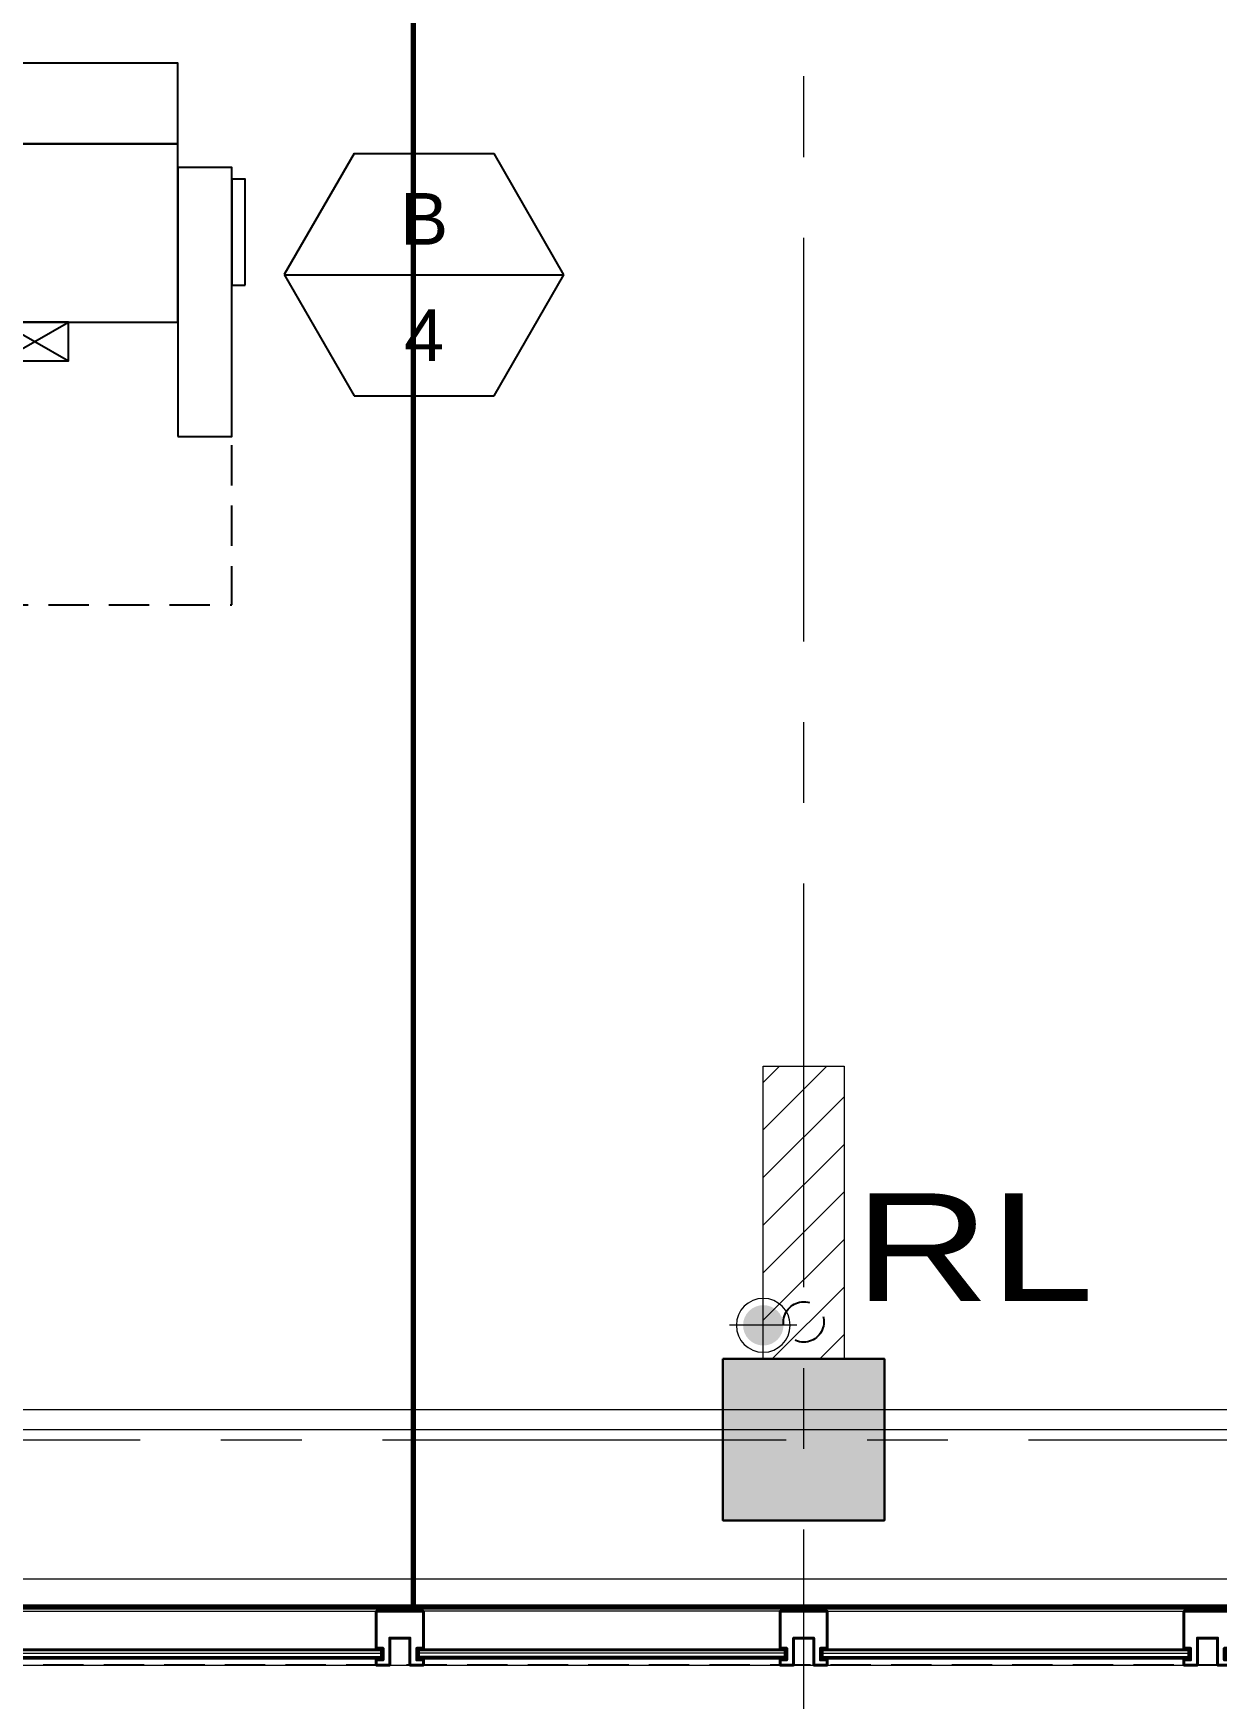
# Model space of a CAD drawing. Header units: inches. Extents: x -26575 to 27, y -11337 to 2257.
# Drawn here: x -21535.5 to -21359.6, y -23.9 to 223.6 of the extents above; entities that cross this region are included whole.
import ezdxf
from ezdxf import colors
from ezdxf.entities.mleader import LeaderData, LeaderLine
from ezdxf.enums import TextEntityAlignment as Align
from ezdxf.math import Vec2, Vec3

# ---------------------------------------------------------------- set-up
doc = ezdxf.new("R2010")
doc.units = ezdxf.units.IN
doc.header["$LTSCALE"] = 48
doc.header["$MEASUREMENT"] = 0
for name, pattern in [('A106$0$CENTER', [2, 1.25, -0.25, 0.25, -0.25]), ('A112$0$CENTER', [2, 1.25, -0.25, 0.25, -0.25]), ('CENTER2', [1.125, 0.75, -0.125, 0.125, -0.125]), ('HIDDEN2', [0.1875, 0.125, -0.0625]), ('NB - 12th floor_plan$0$HIDDEN2', [0.1875, 0.125, -0.0625])]:
    doc.linetypes.add(name, pattern=pattern)
for name, color, linetype in [('A106$0$A-ANNO-PATT-1-12', 8, 'Continuous'), ('A106$0$A-ANNO-TEXT', 8, 'Continuous'), ('A106$0$A-FLOR-SLAB', 8, 'Continuous'), ('A106$0$A-FLOR-SLEEVE', 8, 'Continuous'), ('A106$0$A-GLAZ', 8, 'Continuous'), ('A106$0$A-GRID-GRD1-12', 8, 'CENTER2'), ('A106$0$A-GRID-GRDP0-15', 8, 'Continuous'), ('A106$0$A-ROOF-LEAD-3-12', 8, 'Continuous'), ('A112$0$A-ANNO-PATT-1-12', 8, 'Continuous'), ('A112$0$A-COLS-COL1-12', 8, 'Continuous'), ('A112$0$A-FLOR-SLAB', 8, 'Continuous'), ('A112$0$A-FLOR-SLEEVE', 8, 'Continuous'), ('A112$0$A-GLAZ', 8, 'Continuous'), ('A112$0$A-GRID-GRD1-12', 8, 'Continuous'), ('A112$0$A-GRID-GRDP0-15', 8, 'Continuous'), ('A112$0$A-ROOF-LEAD-3-12', 8, 'A112$0$CENTER'), ('A612$0$A-CLNG-SFFT', 8, 'Continuous'), ('A612$0$A-COLS-COL1-12', 8, 'Continuous'), ('A612$0$A-FLOR-SLEEVE', 8, 'Continuous'), ('A612$0$A-SHAD-PAT1', 8, 'Continuous'), ('E-Anno-Note', 6, 'Continuous'), ('E-FIRE', 234, 'Continuous'), ('E-Powr-Circ', 232, 'Continuous'), ('M-HVAC-blck', 6, 'Continuous'), ('M-HVAC-clrn', 1, 'HIDDEN2'), ('M-HVAC-EQPM-FPTD', 94, 'Continuous'), ('M-HVAC-Supp', 93, 'Continuous'), ('M-HVAC-TEXT', 6, 'Continuous'), ('NB - 12th floor_plan$0$STCCOLS1', 1, 'NB - 12th floor_plan$0$HIDDEN2'), ('NB - 12th floor_plan$0$STFIN1', 1, 'NB - 12th floor_plan$0$HIDDEN2'), ('NB - 12th floor_plan$0$STWETSTACK', 1, 'NB - 12th floor_plan$0$HIDDEN2'), ('XREF', 7, 'Continuous')]:
    doc.layers.add(name, color=color, linetype=linetype)
doc.layers.add('E-Fire-Covr', color=240, linetype='Continuous', lineweight=70, plot=False)
doc.styles.add('A106$0$style-Arial', font='arial.ttf')
doc.styles.add('M08', font='arial.ttf', dxfattribs={"height": 7.68})
doc.styles.add('MAMEP ANNO', font='arial.ttf', dxfattribs={"height": 0.078125})

# ---------------------------------------------------------------- blocks, each defined once
blk = doc.blocks.new('A106$0$CW10_2')
at = {"layer": 'A106$0$A-GLAZ', "linetype": 'Continuous', "lineweight": 0}
for p, q in [((-116.5, 0), (-63.5, 0)), ((-3.5, 0), (-56.5, 0)), ((-117.25, -6.25), (-62.75, -6.25)), ((-117.25, -6.75), (-62.75, -6.75)), ((-2.75, -6.25), (-57.25, -6.25)), ((-2.75, -6.75), (-57.25, -6.75))]:
    blk.add_line(p, q, dxfattribs=at)
at = {"layer": 'A106$0$A-GLAZ', "linetype": 'Continuous', "lineweight": 40}
for p, q in [((-117.25, -5.75), (-117.25, -7)), ((-117.25, -5.75), (-62.75, -5.75)), ((-117.25, -7), (-62.75, -7)), ((-62.75, -5.75), (-62.75, -7)), ((-2.75, -5.75), (-57.25, -5.75)), ((-57.25, -5.75), (-57.25, -7)), ((-2.75, -7), (-57.25, -7)), ((-2.75, -5.75), (-2.75, -7))]:
    blk.add_line(p, q, dxfattribs=at)
at = {"layer": 'A106$0$A-GLAZ', "linetype": 'Continuous', "lineweight": 40, "flags": 128}
for points in [[(0, -4), (-1.5, -4), (-1.5, -8), (-3.5, -8), (-3.5, -7.25), (-2.5, -7.25), (-2.5, -5.5), (-3.5, -5.5), (-3.5, 0), (0, 0)], [(-120, -4), (-118.5, -4), (-118.5, -8), (-116.5, -8), (-116.5, -7.25), (-117.5, -7.25), (-117.5, -5.5), (-116.5, -5.5), (-116.5, 0), (-120, 0)], [(-60, -4), (-61.5, -4), (-61.5, -8), (-63.5, -8), (-63.5, -7.25), (-62.5, -7.25), (-62.5, -5.5), (-63.5, -5.5), (-63.5, 0), (-60, 0)], [(-60, -4), (-58.5, -4), (-58.5, -8), (-56.5, -8), (-56.5, -7.25), (-57.5, -7.25), (-57.5, -5.5), (-56.5, -5.5), (-56.5, 0), (-60, 0)]]:
    blk.add_lwpolyline(points, dxfattribs=at)
blk = doc.blocks.new('*D598', base_point=(0, 0))
at = {"layer": 'A106$0$A-FLOR-SLEEVE', "linetype": 'Continuous', "lineweight": 0}
for p, q in [((0, -5), (0, 5)), ((5, 0), (-5, 0))]:
    blk.add_line(p, q, dxfattribs=at)
blk = doc.blocks.new('*U597')
at = {"layer": 'A106$0$A-FLOR-SLEEVE', "linetype": 'Continuous', "lineweight": 13, "extrusion": (0, 0, -1)}
blk.add_circle((0, 0), 4, dxfattribs=at)
at = {"layer": 'A106$0$A-FLOR-SLEEVE', "linetype": 'Continuous', "lineweight": 0}
blk.add_blockref('*D598', (0, 0), dxfattribs=at)
blk = doc.blocks.new('A106')
at = {"layer": 'A106$0$A-ROOF-LEAD-3-12', "lineweight": 13}
h = blk.add_hatch(color=256, dxfattribs=at)
edge = h.paths.add_edge_path()
edge.add_arc((-21427.02, 31.59), 3, 0, 360)
at = {"layer": 'A106$0$A-ANNO-PATT-1-12', "lineweight": 30}
blk.add_solid([(-21409.02, 2.59), (-21409.02, 26.59), (-21433.02, 2.59), (-21433.02, 26.59)], dxfattribs=at)
at = {"layer": 'A106$0$A-FLOR-SLAB', "lineweight": 0, "flags": 128}
blk.add_lwpolyline([(-23869.27, 1530.35), (-21072.77, 1530.34), (-21072.77, -6.15), (-22489.27, -6.15), (-22489.27, 53.84), (-22872.77, 53.84), (-22872.77, -6.15), (-24409.27, -6.15)], dxfattribs=at)
at = {"layer": 'A106$0$A-GLAZ', "lineweight": 0}
blk.add_line((-22352.02, -18.91), (-21060.02, -18.91), dxfattribs=at)
at = {"layer": 'A106$0$A-GRID-GRD1-12', "linetype": 'A106$0$CENTER', "lineweight": 0}
blk.add_line((-24363.6, 14.59), (-20442.35, 14.59), dxfattribs=at)
at = {"layer": 'A106$0$A-GRID-GRDP0-15', "linetype": 'A106$0$CENTER', "lineweight": 0}
blk.add_line((-21421.02, 2113.24), (-21421.02, -676.9), dxfattribs=at)
at = {"layer": 'A106$0$A-FLOR-SLEEVE', "lineweight": 13}
blk.add_blockref('*U597', (-21427.02, 31.59), dxfattribs=at)
at = {"layer": 'A106$0$A-GLAZ', "lineweight": 40}
for p in [(-21421.02, -10.9), (-21301.02, -10.9)]:
    blk.add_blockref('A106$0$CW10_2', p, dxfattribs=at)
at = {"layer": 'A106$0$A-ANNO-TEXT', "lineweight": 13, "style": 'A106$0$style-Arial', "width": 1.246875}
blk.add_text('RL', height=16, dxfattribs=at).set_placement((-21413.5, 51.2, 0.21), align=Align.TOP_LEFT)
blk = doc.blocks.new('A112')
at = {"layer": 'A112$0$A-ROOF-LEAD-3-12', "lineweight": 13}
h = blk.add_hatch(color=256, dxfattribs=at)
edge = h.paths.add_edge_path()
edge.add_arc((-21427.02, 31.59), 3, 0, 360)
at = {"layer": 'A112$0$A-ANNO-PATT-1-12', "lineweight": 30}
blk.add_solid([(-21409.02, 2.59), (-21409.02, 26.59), (-21433.02, 2.59), (-21433.02, 26.59)], dxfattribs=at)
at = {"layer": 'A112$0$A-COLS-COL1-12', "lineweight": 30}
blk.add_3dface([(-21433.02, 26.59), (-21409.02, 26.59), (-21409.02, 2.59), (-21433.02, 2.59)], dxfattribs=at)
at = {"layer": 'A112$0$A-FLOR-SLAB', "lineweight": 0, "flags": 128}
blk.add_lwpolyline([(-23869.27, 1530.35), (-21072.77, 1530.34), (-21072.77, -6.15), (-22489.27, -6.15), (-22489.27, 53.84), (-22872.77, 53.84), (-22872.77, -6.15), (-24409.27, -6.15)], dxfattribs=at)
at = {"layer": 'A112$0$A-FLOR-SLEEVE', "lineweight": 0}
for p, q in [((-21427.02, 26.59), (-21427.02, 36.59)), ((-21422.02, 31.59), (-21432.02, 31.59))]:
    blk.add_line(p, q, dxfattribs=at)
at = {"layer": 'A112$0$A-FLOR-SLEEVE', "lineweight": 13, "extrusion": (0, 0, -1)}
blk.add_circle((21427.02, 31.59), 4, dxfattribs=at)
at = {"layer": 'A112$0$A-GLAZ', "lineweight": 0}
for p, q in [((-21537.52, -10.9), (-21484.52, -10.9)), ((-21424.52, -10.9), (-21477.52, -10.9)), ((-21417.52, -10.9), (-21364.52, -10.9)), ((-21538.27, -17.15), (-21483.77, -17.15)), ((-21423.77, -17.15), (-21478.27, -17.15)), ((-21418.27, -17.15), (-21363.77, -17.15)), ((-22352.02, -18.91), (-21060.02, -18.91)), ((-21538.27, -17.65), (-21483.77, -17.65)), ((-21423.77, -17.65), (-21478.27, -17.65)), ((-21418.27, -17.65), (-21363.77, -17.65))]:
    blk.add_line(p, q, dxfattribs=at)
at = {"layer": 'A112$0$A-GLAZ', "lineweight": 40}
for p, q in [((-21538.27, -16.65), (-21483.77, -16.65)), ((-21483.77, -16.65), (-21483.77, -17.9)), ((-21423.77, -16.65), (-21478.27, -16.65)), ((-21478.27, -16.65), (-21478.27, -17.9)), ((-21423.77, -16.65), (-21423.77, -17.9)), ((-21418.27, -16.65), (-21418.27, -17.9)), ((-21418.27, -16.65), (-21363.77, -16.65)), ((-21363.77, -16.65), (-21363.77, -17.9)), ((-21538.27, -17.9), (-21483.77, -17.9)), ((-21423.77, -17.9), (-21478.27, -17.9)), ((-21418.27, -17.9), (-21363.77, -17.9))]:
    blk.add_line(p, q, dxfattribs=at)
at = {"layer": 'A112$0$A-GLAZ', "lineweight": 40, "flags": 128}
for points in [[(-21481.02, -14.9), (-21482.52, -14.9), (-21482.52, -18.9), (-21484.52, -18.9), (-21484.52, -18.15), (-21483.52, -18.15), (-21483.52, -16.4), (-21484.52, -16.4), (-21484.52, -10.9), (-21481.02, -10.9)], [(-21481.02, -14.9), (-21479.52, -14.9), (-21479.52, -18.9), (-21477.52, -18.9), (-21477.52, -18.15), (-21478.52, -18.15), (-21478.52, -16.4), (-21477.52, -16.4), (-21477.52, -10.9), (-21481.02, -10.9)], [(-21421.02, -14.9), (-21422.52, -14.9), (-21422.52, -18.9), (-21424.52, -18.9), (-21424.52, -18.15), (-21423.52, -18.15), (-21423.52, -16.4), (-21424.52, -16.4), (-21424.52, -10.9), (-21421.02, -10.9)], [(-21421.02, -14.9), (-21419.52, -14.9), (-21419.52, -18.9), (-21417.52, -18.9), (-21417.52, -18.15), (-21418.52, -18.15), (-21418.52, -16.4), (-21417.52, -16.4), (-21417.52, -10.9), (-21421.02, -10.9)], [(-21361.02, -14.9), (-21362.52, -14.9), (-21362.52, -18.9), (-21364.52, -18.9), (-21364.52, -18.15), (-21363.52, -18.15), (-21363.52, -16.4), (-21364.52, -16.4), (-21364.52, -10.9), (-21361.02, -10.9)], [(-21361.02, -14.9), (-21359.52, -14.9), (-21359.52, -18.9), (-21357.52, -18.9), (-21357.52, -18.15), (-21358.52, -18.15), (-21358.52, -16.4), (-21357.52, -16.4), (-21357.52, -10.9), (-21361.02, -10.9)]]:
    blk.add_lwpolyline(points, dxfattribs=at)
at = {"layer": 'A112$0$A-GRID-GRD1-12', "linetype": 'A112$0$CENTER', "lineweight": 0}
blk.add_line((-24363.6, 14.59), (-20442.35, 14.59), dxfattribs=at)
at = {"layer": 'A112$0$A-GRID-GRDP0-15', "linetype": 'A112$0$CENTER', "lineweight": 0}
blk.add_line((-21421.02, 2113.24), (-21421.02, -676.9), dxfattribs=at)
blk = doc.blocks.new('A612')
at = {"layer": 'A612$0$A-SHAD-PAT1', "lineweight": 0}
h = blk.add_hatch(dxfattribs=at)
h.set_pattern_fill('HATCH', color=256, style=0, pattern_type=2)
h.set_pattern_definition([(45, (-21382.387, 69.905), (-3.53553, 3.53553), [])])
h.paths.add_polyline_path([(-21427.02, 70.09), (-21415.02, 70.09), (-21415.02, 26.59), (-21427.02, 26.59)])
at = {"layer": 'A612$0$A-CLNG-SFFT', "lineweight": 0}
for p, q in [((-22464.02, 19.1, 0), (-21098.02, 19.1, 0)), ((-22467.02, 16.1, 0), (-21095.02, 16.1, 0))]:
    blk.add_line(p, q, dxfattribs=at)
at = {"layer": 'A612$0$A-COLS-COL1-12', "lineweight": 30}
blk.add_3dface([(-21433.02, 26.59), (-21409.02, 26.59), (-21409.02, 2.59), (-21433.02, 2.59)], dxfattribs=at)
at = {"layer": 'A612$0$A-FLOR-SLEEVE', "lineweight": 0}
for p, q in [((-21427.02, 26.59), (-21427.02, 36.59)), ((-21422.02, 31.59), (-21432.02, 31.59))]:
    blk.add_line(p, q, dxfattribs=at)
at = {"layer": 'A612$0$A-FLOR-SLEEVE', "lineweight": 13, "extrusion": (0, 0, -1)}
blk.add_circle((21427.02, 31.59), 4, dxfattribs=at)
at = {"layer": 'A612$0$A-SHAD-PAT1', "lineweight": 0}
blk.add_3dface([(-21427.02, 70.09), (-21415.02, 70.09), (-21415.02, 26.59), (-21427.02, 26.59)], dxfattribs=at)
blk = doc.blocks.new('NB - 12th floor_plan')
at = {"layer": 'NB - 12th floor_plan$0$STCCOLS1'}
blk.add_lwpolyline([(-21433.02, 26.59), (-21409.02, 26.59), (-21409.02, 2.59), (-21433.02, 2.59)], close=True, dxfattribs=at)
at = {"layer": 'NB - 12th floor_plan$0$STFIN1', "elevation": 0}
blk.add_lwpolyline([(-24599.08, 241.31), (-24088.95, 1393.42), (-23923.44, 1320.14), (-23881.02, 1362.09), (-23881.02, 1543.1), (-21060.02, 1543.1), (-21060.02, -18.9), (-22502.02, -18.9)], dxfattribs=at)
at = {"layer": 'NB - 12th floor_plan$0$STWETSTACK'}
blk.add_circle((-21421.02, 32.09), 3, dxfattribs=at)
blk = doc.blocks.new('*U164')
at = {"layer": 'E-Fire-Covr'}
blk.add_lwpolyline([(10.15, 322), (318, 322), (318, -314), (-318, -314), (-318, 322), (-9.51, 322)], dxfattribs=at)
blk = doc.blocks.new('A$C4BF10DA9')
at = {"layer": 'E-Powr-Circ'}
for p, q in [((20, 42), (30, 36.25)), ((20, 36.25), (30, 42))]:
    blk.add_line(p, q, dxfattribs=at)
at = {"layer": 'M-HVAC-clrn', "flags": 128}
blk.add_lwpolyline([(6, 42), (6, 0), (54.25, 0), (54.25, 25)], dxfattribs=at)
at = {"layer": 'M-HVAC-EQPM-FPTD'}
for p, q in [((6, 68.5), (6, 42)), ((46.25, 68.5), (6, 68.5)), ((46.25, 42), (46.25, 68.5)), ((6, 42), (46.25, 42))]:
    blk.add_line(p, q, dxfattribs=at)
for points in [[(12.25, 68.5), (46.25, 68.5), (46.25, 80.5), (12.25, 80.5)], [(46.25, 25), (54.25, 25), (54.25, 65), (46.25, 65)], [(6, 50.25), (6, 60.25), (0, 60.25), (0, 50.25)], [(30, 42), (20, 42), (20, 36.25), (30, 36.25)]]:
    blk.add_lwpolyline(points, close=True, dxfattribs=at)
at = {"layer": 'M-HVAC-Supp'}
blk.add_lwpolyline([(56.25, 47.5), (56.25, 63.25), (54.25, 63.25), (54.25, 47.5)], close=True, dxfattribs=at)
blk = doc.blocks.new('A$C73FD2CE6')
at = {"layer": 'M-HVAC-blck'}
for p, q in [((10.41, 36), (0, 18.01)), ((10.41, 36), (31.18, 36)), ((41.57, 17.97), (31.18, 36)), ((0, 18.01), (10.37, 0)), ((0.01, 17.99), (41.56, 17.99)), ((31.17, 0), (41.57, 17.97)), ((10.37, 0), (31.17, 0))]:
    blk.add_line(p, q, dxfattribs=at)
at = {"layer": 'M-HVAC-TEXT', "style": 'M08'}
for tag, p in [('2', (20.78, 26.3)), ('1', (20.78, 8.99))]:
    blk.add_attdef(tag, text='', height=7.68, dxfattribs=at).set_placement(p, align=Align.MIDDLE)

msp = doc.modelspace()

# ---------------------------------------------------------------- block references
at = {"layer": 'E-FIRE'}
for p in [(-21797.05, 303.69), (-21296.46, 303.69)]:
    msp.add_blockref('*U164', p, dxfattribs=at)
at = {"layer": 'M-HVAC-blck'}
msp.add_blockref('A$C73FD2CE6', (-21498.2, 169.75), dxfattribs=at).add_auto_attribs({'2': 'B', '1': '4'})
at = {"layer": 'M-HVAC-EQPM-FPTD'}
msp.add_blockref('A$C4BF10DA9', (-21560.25, 138.68), dxfattribs=at)
at = {"layer": 'XREF'}
for name in ['A106', 'A112', 'NB - 12th floor_plan', 'A612']:
    msp.add_blockref(name, (0, 0), dxfattribs=at)

# ---------------------------------------------------------------- leaders
at = {"layer": 'E-Anno-Note'}
ml = msp.add_multileader_mtext('Standard', dxfattribs=at)
ml.set_content('CEILING MOUNTED J-BOX\\PFOR MECH SHADES\\P(TYP.)', color=256, style='MAMEP ANNO')
ml.set_leader_properties(color=256, linetype='Continuous')
ml.build(insert=Vec2(0, 0))
ml.multileader.update_dxf_attribs({"has_dogleg": 0, "text_right_attachment_type": 3, "dogleg_length": 3.84, "arrow_head_size": 12, "scale": 96})
ctx = ml.context
ctx.base_point, ctx.scale, ctx.char_height, ctx.arrow_head_size, ctx.landing_gap_size, ctx.plane_origin = Vec3(-24512.3, 285.05), 96, 9.75, 12, 3.75, Vec3(-24593.49, 236.2)
ctx.right_attachment = 3
notes = []
notes.append((ctx, [(0, (0, 0, 0), (0, 0), (1, 0), 1, [])]))
ctx.mtext.insert, ctx.mtext.flow_direction = Vec3(-24508.55, 291.36), 5
for ctx, leaders in notes:
    for number, flags, end, landing, length, lines in leaders:
        leader = LeaderData()
        leader.index, (leader.has_last_leader_line, leader.has_dogleg_vector, leader.attachment_direction) = number, flags
        leader.last_leader_point, leader.dogleg_vector, leader.dogleg_length = Vec3(end), Vec3(landing), length
        for number, points, colour, breaks in lines:
            line = LeaderLine()
            line.index, line.vertices, line.color, line.breaks = number, Vec3.list(points), colors.encode_raw_color(colour), breaks
            leader.lines.append(line)
        ctx.leaders.append(leader)

doc.saveas('drawing.dxf')
